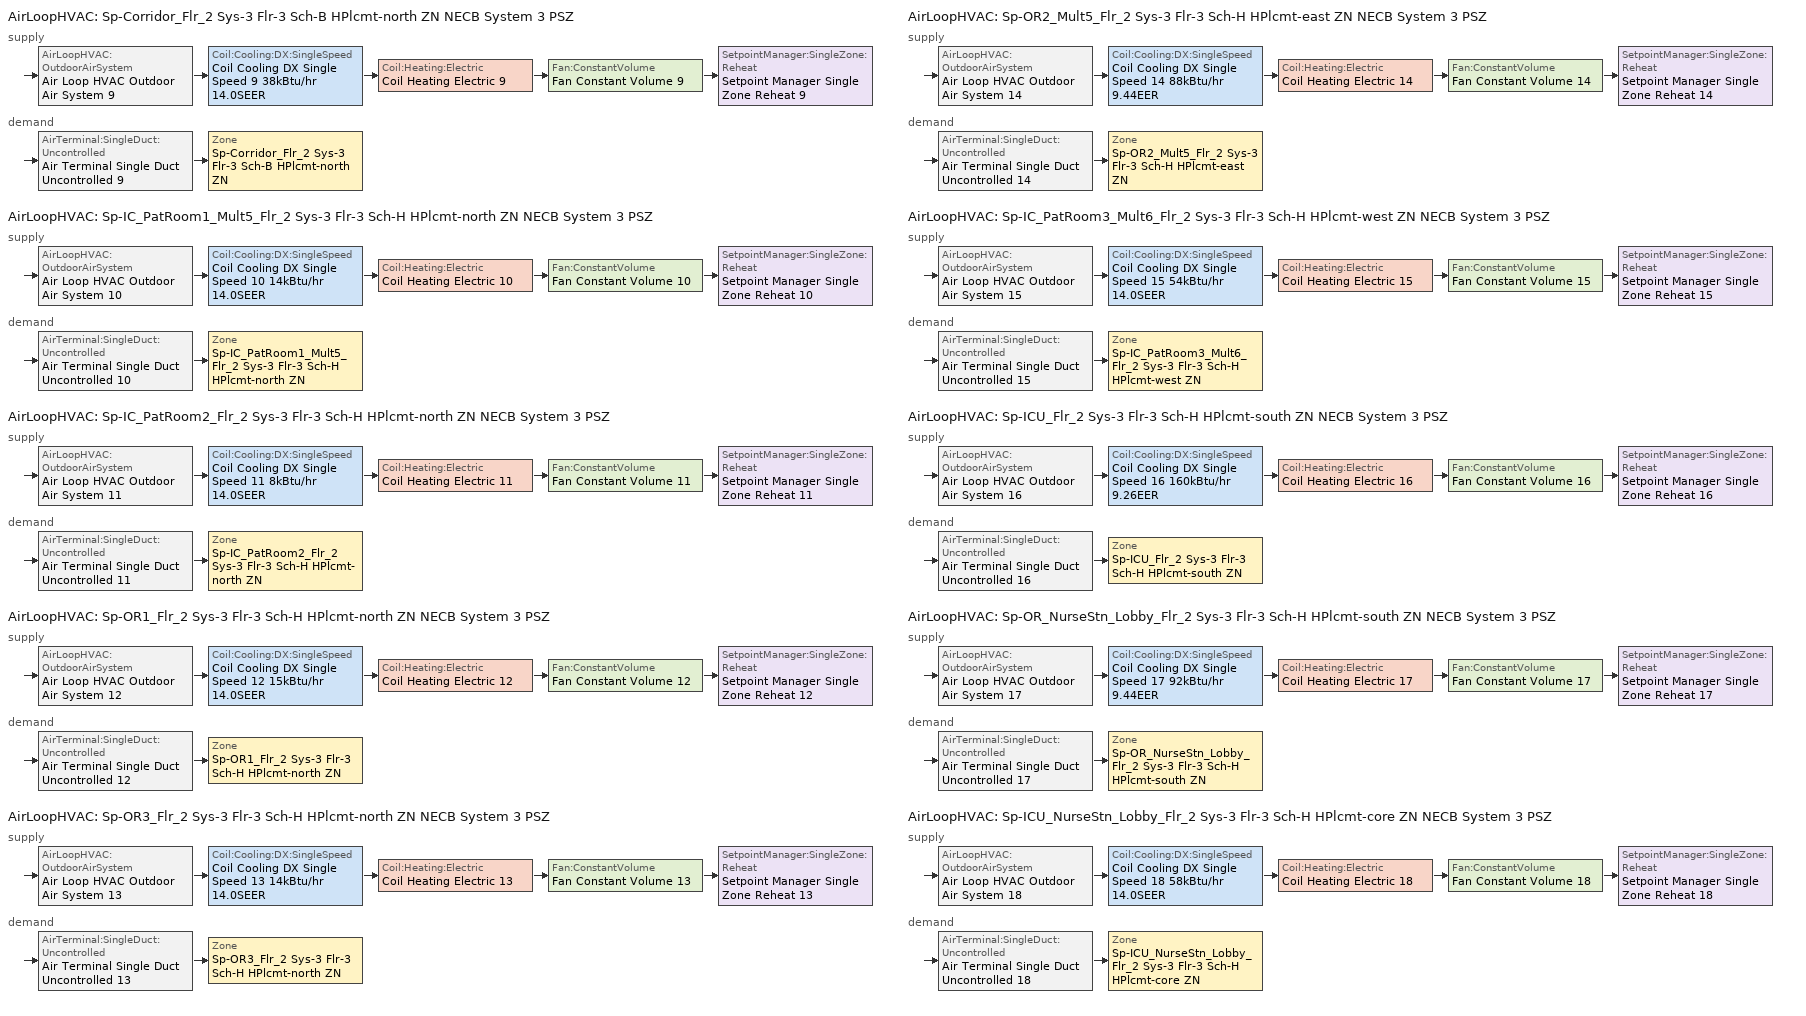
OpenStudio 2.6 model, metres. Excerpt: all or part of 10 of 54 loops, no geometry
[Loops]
AirLoopHVAC 'Sp-Corridor_Flr_2 Sys-3 Flr-3 Sch-B HPlcmt-north ZN NECB System 3 PSZ'
 supply: AirLoopHVAC:OutdoorAirSystem 'Air Loop HVAC Outdoor Air System 9' > Coil:Cooling:DX:SingleSpeed 'Coil Cooling DX Single Speed 9 38kBtu/hr 14.0SEER' > Coil:Heating:Electric 'Coil Heating Electric 9' > Fan:ConstantVolume 'Fan Constant Volume 9' > SetpointManager:SingleZone:Reheat 'Setpoint Manager Single Zone Reheat 9'
 demand: AirTerminal:SingleDuct:Uncontrolled 'Air Terminal Single Duct Uncontrolled 9' > Zone 'Sp-Corridor_Flr_2 Sys-3 Flr-3 Sch-B HPlcmt-north ZN'
AirLoopHVAC 'Sp-IC_PatRoom1_Mult5_Flr_2 Sys-3 Flr-3 Sch-H HPlcmt-north ZN NECB System 3 PSZ'
 supply: AirLoopHVAC:OutdoorAirSystem 'Air Loop HVAC Outdoor Air System 10' > Coil:Cooling:DX:SingleSpeed 'Coil Cooling DX Single Speed 10 14kBtu/hr 14.0SEER' > Coil:Heating:Electric 'Coil Heating Electric 10' > Fan:ConstantVolume 'Fan Constant Volume 10' > SetpointManager:SingleZone:Reheat 'Setpoint Manager Single Zone Reheat 10'
 demand: AirTerminal:SingleDuct:Uncontrolled 'Air Terminal Single Duct Uncontrolled 10' > Zone 'Sp-IC_PatRoom1_Mult5_Flr_2 Sys-3 Flr-3 Sch-H HPlcmt-north ZN'
AirLoopHVAC 'Sp-IC_PatRoom2_Flr_2 Sys-3 Flr-3 Sch-H HPlcmt-north ZN NECB System 3 PSZ'
 supply: AirLoopHVAC:OutdoorAirSystem 'Air Loop HVAC Outdoor Air System 11' > Coil:Cooling:DX:SingleSpeed 'Coil Cooling DX Single Speed 11 8kBtu/hr 14.0SEER' > Coil:Heating:Electric 'Coil Heating Electric 11' > Fan:ConstantVolume 'Fan Constant Volume 11' > SetpointManager:SingleZone:Reheat 'Setpoint Manager Single Zone Reheat 11'
 demand: AirTerminal:SingleDuct:Uncontrolled 'Air Terminal Single Duct Uncontrolled 11' > Zone 'Sp-IC_PatRoom2_Flr_2 Sys-3 Flr-3 Sch-H HPlcmt-north ZN'
AirLoopHVAC 'Sp-OR1_Flr_2 Sys-3 Flr-3 Sch-H HPlcmt-north ZN NECB System 3 PSZ'
 supply: AirLoopHVAC:OutdoorAirSystem 'Air Loop HVAC Outdoor Air System 12' > Coil:Cooling:DX:SingleSpeed 'Coil Cooling DX Single Speed 12 15kBtu/hr 14.0SEER' > Coil:Heating:Electric 'Coil Heating Electric 12' > Fan:ConstantVolume 'Fan Constant Volume 12' > SetpointManager:SingleZone:Reheat 'Setpoint Manager Single Zone Reheat 12'
 demand: AirTerminal:SingleDuct:Uncontrolled 'Air Terminal Single Duct Uncontrolled 12' > Zone 'Sp-OR1_Flr_2 Sys-3 Flr-3 Sch-H HPlcmt-north ZN'
AirLoopHVAC 'Sp-OR3_Flr_2 Sys-3 Flr-3 Sch-H HPlcmt-north ZN NECB System 3 PSZ'
 supply: AirLoopHVAC:OutdoorAirSystem 'Air Loop HVAC Outdoor Air System 13' > Coil:Cooling:DX:SingleSpeed 'Coil Cooling DX Single Speed 13 14kBtu/hr 14.0SEER' > Coil:Heating:Electric 'Coil Heating Electric 13' > Fan:ConstantVolume 'Fan Constant Volume 13' > SetpointManager:SingleZone:Reheat 'Setpoint Manager Single Zone Reheat 13'
 demand: AirTerminal:SingleDuct:Uncontrolled 'Air Terminal Single Duct Uncontrolled 13' > Zone 'Sp-OR3_Flr_2 Sys-3 Flr-3 Sch-H HPlcmt-north ZN'
AirLoopHVAC 'Sp-OR2_Mult5_Flr_2 Sys-3 Flr-3 Sch-H HPlcmt-east ZN NECB System 3 PSZ'
 supply: AirLoopHVAC:OutdoorAirSystem 'Air Loop HVAC Outdoor Air System 14' > Coil:Cooling:DX:SingleSpeed 'Coil Cooling DX Single Speed 14 88kBtu/hr 9.44EER' > Coil:Heating:Electric 'Coil Heating Electric 14' > Fan:ConstantVolume 'Fan Constant Volume 14' > SetpointManager:SingleZone:Reheat 'Setpoint Manager Single Zone Reheat 14'
 demand: AirTerminal:SingleDuct:Uncontrolled 'Air Terminal Single Duct Uncontrolled 14' > Zone 'Sp-OR2_Mult5_Flr_2 Sys-3 Flr-3 Sch-H HPlcmt-east ZN'
AirLoopHVAC 'Sp-IC_PatRoom3_Mult6_Flr_2 Sys-3 Flr-3 Sch-H HPlcmt-west ZN NECB System 3 PSZ'
 supply: AirLoopHVAC:OutdoorAirSystem 'Air Loop HVAC Outdoor Air System 15' > Coil:Cooling:DX:SingleSpeed 'Coil Cooling DX Single Speed 15 54kBtu/hr 14.0SEER' > Coil:Heating:Electric 'Coil Heating Electric 15' > Fan:ConstantVolume 'Fan Constant Volume 15' > SetpointManager:SingleZone:Reheat 'Setpoint Manager Single Zone Reheat 15'
 demand: AirTerminal:SingleDuct:Uncontrolled 'Air Terminal Single Duct Uncontrolled 15' > Zone 'Sp-IC_PatRoom3_Mult6_Flr_2 Sys-3 Flr-3 Sch-H HPlcmt-west ZN'
AirLoopHVAC 'Sp-ICU_Flr_2 Sys-3 Flr-3 Sch-H HPlcmt-south ZN NECB System 3 PSZ'
 supply: AirLoopHVAC:OutdoorAirSystem 'Air Loop HVAC Outdoor Air System 16' > Coil:Cooling:DX:SingleSpeed 'Coil Cooling DX Single Speed 16 160kBtu/hr 9.26EER' > Coil:Heating:Electric 'Coil Heating Electric 16' > Fan:ConstantVolume 'Fan Constant Volume 16' > SetpointManager:SingleZone:Reheat 'Setpoint Manager Single Zone Reheat 16'
 demand: AirTerminal:SingleDuct:Uncontrolled 'Air Terminal Single Duct Uncontrolled 16' > Zone 'Sp-ICU_Flr_2 Sys-3 Flr-3 Sch-H HPlcmt-south ZN'
AirLoopHVAC 'Sp-OR_NurseStn_Lobby_Flr_2 Sys-3 Flr-3 Sch-H HPlcmt-south ZN NECB System 3 PSZ'
 supply: AirLoopHVAC:OutdoorAirSystem 'Air Loop HVAC Outdoor Air System 17' > Coil:Cooling:DX:SingleSpeed 'Coil Cooling DX Single Speed 17 92kBtu/hr 9.44EER' > Coil:Heating:Electric 'Coil Heating Electric 17' > Fan:ConstantVolume 'Fan Constant Volume 17' > SetpointManager:SingleZone:Reheat 'Setpoint Manager Single Zone Reheat 17'
 demand: AirTerminal:SingleDuct:Uncontrolled 'Air Terminal Single Duct Uncontrolled 17' > Zone 'Sp-OR_NurseStn_Lobby_Flr_2 Sys-3 Flr-3 Sch-H HPlcmt-south ZN'
AirLoopHVAC 'Sp-ICU_NurseStn_Lobby_Flr_2 Sys-3 Flr-3 Sch-H HPlcmt-core ZN NECB System 3 PSZ'
 supply: AirLoopHVAC:OutdoorAirSystem 'Air Loop HVAC Outdoor Air System 18' > Coil:Cooling:DX:SingleSpeed 'Coil Cooling DX Single Speed 18 58kBtu/hr 14.0SEER' > Coil:Heating:Electric 'Coil Heating Electric 18' > Fan:ConstantVolume 'Fan Constant Volume 18' > SetpointManager:SingleZone:Reheat 'Setpoint Manager Single Zone Reheat 18'
 demand: AirTerminal:SingleDuct:Uncontrolled 'Air Terminal Single Duct Uncontrolled 18' > Zone 'Sp-ICU_NurseStn_Lobby_Flr_2 Sys-3 Flr-3 Sch-H HPlcmt-core ZN'
[Sizing:Zone] Zone Cooling Design Supply Air Temperature Input Method=SupplyAirTemperature; Zone Cooling Design Supply Air Temperature {C}=13; Zone Cooling Design Supply Air Temperature Difference {deltaC}=11.11; Zone Heating Design Supply Air Temperature Input Method=SupplyAirTemperature; Zone Heating Design Supply Air Temperature {C}=43; Zone Heating Design Supply Air Temperature Difference {deltaC}=11.11; Zone Cooling Design Supply Air Humidity Ratio {kg-H2O/kg-air}=0.0085; Zone Heating Design Supply Air Humidity Ratio {kg-H2O/kg-air}=0.008; Zone Heating Sizing Factor=1.3; Zone Cooling Sizing Factor=1.1; Cooling Design Air Flow Method=DesignDay; Heating Design Air Flow Method=DesignDay; Account for Dedicated Outdoor Air System=No; Dedicated Outdoor Air System Control Strategy=NeutralSupplyAir; Dedicated Outdoor Air Low Setpoint Temperature for Design {C}=autosize; Dedicated Outdoor Air High Setpoint Temperature for Design {C}=autosize
Sp-Corridor_Flr_2 Sys-3 Flr-3 Sch-B HPlcmt-north ZN; Sp-IC_PatRoom1_Mult5_Flr_2 Sys-3 Flr-3 Sch-H HPlcmt-north ZN; Sp-IC_PatRoom2_Flr_2 Sys-3 Flr-3 Sch-H HPlcmt-north ZN; Sp-OR1_Flr_2 Sys-3 Flr-3 Sch-H HPlcmt-north ZN; Sp-OR3_Flr_2 Sys-3 Flr-3 Sch-H HPlcmt-north ZN; Sp-OR2_Mult5_Flr_2 Sys-3 Flr-3 Sch-H HPlcmt-east ZN; Sp-IC_PatRoom3_Mult6_Flr_2 Sys-3 Flr-3 Sch-H HPlcmt-west ZN; Sp-ICU_Flr_2 Sys-3 Flr-3 Sch-H HPlcmt-south ZN; Sp-OR_NurseStn_Lobby_Flr_2 Sys-3 Flr-3 Sch-H HPlcmt-south ZN; Sp-ICU_NurseStn_Lobby_Flr_2 Sys-3 Flr-3 Sch-H HPlcmt-core ZN
[Zone equipment]
Sp-Corridor_Flr_2 Sys-3 Flr-3 Sch-B HPlcmt-north ZN: Air Terminal Single Duct Uncontrolled 9, Zone HVAC Baseboard Convective Electric 9
Sp-IC_PatRoom1_Mult5_Flr_2 Sys-3 Flr-3 Sch-H HPlcmt-north ZN: Air Terminal Single Duct Uncontrolled 10, Zone HVAC Baseboard Convective Electric 10
Sp-IC_PatRoom2_Flr_2 Sys-3 Flr-3 Sch-H HPlcmt-north ZN: Air Terminal Single Duct Uncontrolled 11, Zone HVAC Baseboard Convective Electric 11
Sp-OR1_Flr_2 Sys-3 Flr-3 Sch-H HPlcmt-north ZN: Air Terminal Single Duct Uncontrolled 12, Zone HVAC Baseboard Convective Electric 12
Sp-OR3_Flr_2 Sys-3 Flr-3 Sch-H HPlcmt-north ZN: Air Terminal Single Duct Uncontrolled 13, Zone HVAC Baseboard Convective Electric 13
Sp-OR2_Mult5_Flr_2 Sys-3 Flr-3 Sch-H HPlcmt-east ZN: Air Terminal Single Duct Uncontrolled 14, Zone HVAC Baseboard Convective Electric 14
Sp-IC_PatRoom3_Mult6_Flr_2 Sys-3 Flr-3 Sch-H HPlcmt-west ZN: Air Terminal Single Duct Uncontrolled 15, Zone HVAC Baseboard Convective Electric 15
Sp-ICU_Flr_2 Sys-3 Flr-3 Sch-H HPlcmt-south ZN: Air Terminal Single Duct Uncontrolled 16, Zone HVAC Baseboard Convective Electric 16
Sp-OR_NurseStn_Lobby_Flr_2 Sys-3 Flr-3 Sch-H HPlcmt-south ZN: Air Terminal Single Duct Uncontrolled 17, Zone HVAC Baseboard Convective Electric 17
Sp-ICU_NurseStn_Lobby_Flr_2 Sys-3 Flr-3 Sch-H HPlcmt-core ZN: Air Terminal Single Duct Uncontrolled 18, Zone HVAC Baseboard Convective Electric 18
[AirLoopHVAC] Design Supply Air Flow Rate {m3/s}=AutoSize
Name | Availability Schedule
Sp-Corridor_Flr_2 Sys-3 Flr-3 Sch-B HPlcmt-north ZN NECB System 3 PSZ | Sp-Corridor_Flr_2 Sys-3 Flr-3 Sch-B HPlcmt-north ZN NECB System 3 PSZ Occ Sch
Sp-IC_PatRoom1_Mult5_Flr_2 Sys-3 Flr-3 Sch-H HPlcmt-north ZN NECB System 3 PSZ; Sp-IC_PatRoom2_Flr_2 Sys-3 Flr-3 Sch-H HPlcmt-north ZN NECB System 3 PSZ; Sp-OR1_Flr_2 Sys-3 Flr-3 Sch-H HPlcmt-north ZN NECB System 3 PSZ; Sp-OR3_Flr_2 Sys-3 Flr-3 Sch-H HPlcmt-north ZN NECB System 3 PSZ | Always On Discrete
Sp-OR2_Mult5_Flr_2 Sys-3 Flr-3 Sch-H HPlcmt-east ZN NECB System 3 PSZ | Sp-OR2_Mult5_Flr_2 Sys-3 Flr-3 Sch-H HPlcmt-east ZN NECB System 3 PSZ Occ Sch
Sp-IC_PatRoom3_Mult6_Flr_2 Sys-3 Flr-3 Sch-H HPlcmt-west ZN NECB System 3 PSZ | Sp-IC_PatRoom3_Mult6_Flr_2 Sys-3 Flr-3 Sch-H HPlcmt-west ZN NECB System 3 PSZ Occ Sch
Sp-ICU_Flr_2 Sys-3 Flr-3 Sch-H HPlcmt-south ZN NECB System 3 PSZ | Sp-ICU_Flr_2 Sys-3 Flr-3 Sch-H HPlcmt-south ZN NECB System 3 PSZ Occ Sch
Sp-OR_NurseStn_Lobby_Flr_2 Sys-3 Flr-3 Sch-H HPlcmt-south ZN NECB System 3 PSZ | Sp-OR_NurseStn_Lobby_Flr_2 Sys-3 Flr-3 Sch-H HPlcmt-south ZN NECB System 3 PSZ Occ Sch
Sp-ICU_NurseStn_Lobby_Flr_2 Sys-3 Flr-3 Sch-H HPlcmt-core ZN NECB System 3 PSZ | Sp-ICU_NurseStn_Lobby_Flr_2 Sys-3 Flr-3 Sch-H HPlcmt-core ZN NECB System 3 PSZ Occ Sch
[Sizing:System] Type of Load to Size On=Sensible; Design Outdoor Air Flow Rate {m3/s}=Autosize; Minimum System Air Flow Ratio=1; Preheat Design Temperature {C}=7; Preheat Design Humidity Ratio {kg-H2O/kg-Air}=0.008; Precool Design Temperature {C}=13; Precool Design Humidity Ratio {kg-H2O/kg-Air}=0.008; Central Cooling Design Supply Air Temperature {C}=13; Central Heating Design Supply Air Temperature {C}=43; Sizing Option=NonCoincident; 100% Outdoor Air in Cooling=No; 100% Outdoor Air in Heating=No; Central Cooling Design Supply Air Humidity Ratio {kg-H2O/kg-Air}=0.0085; Central Heating Design Supply Air Humidity Ratio {kg-H2O/kg-Air}=0.008; Cooling Design Air Flow Method=DesignDay; Cooling Design Air Flow Rate {m3/s}=0; Heating Design Air Flow Method=DesignDay; Heating Design Air Flow Rate {m3/s}=0; System Outdoor Air Method=ZoneSum; Zone Maximum Outdoor Air Fraction=1; Cooling Supply Air Flow Rate Per Floor Area {m3/s-m2}=0.00996765; Cooling Fraction of Autosized Cooling Supply Air Flow Rate=1; Cooling Supply Air Flow Rate Per Unit Cooling Capacity {m3/s-W}=3.94755e-05; Heating Supply Air Flow Rate Per Floor Area {m3/s-m2}=0.00996765; Heating Fraction of Autosized Heating Supply Air Flow Rate=1; Heating Fraction of Autosized Cooling Supply Air Flow Rate=1; Heating Supply Air Flow Rate Per Unit Heating Capacity {m3/s-W}=3.15882e-05; Cooling Design Capacity Method=CoolingDesignCapacity; Cooling Design Capacity {W}=autosize; Cooling Design Capacity Per Floor Area {W/m2}=234.7; Fraction of Autosized Cooling Design Capacity=1; Heating Design Capacity Method=HeatingDesignCapacity; Heating Design Capacity {W}=autosize; Heating Design Capacity Per Floor Area {W/m2}=157; Fraction of Autosized Heating Design Capacity=1; Central Cooling Capacity Control Method=OnOff
Sp-Corridor_Flr_2 Sys-3 Flr-3 Sch-B HPlcmt-north ZN NECB System 3 PSZ; Sp-IC_PatRoom1_Mult5_Flr_2 Sys-3 Flr-3 Sch-H HPlcmt-north ZN NECB System 3 PSZ; Sp-IC_PatRoom2_Flr_2 Sys-3 Flr-3 Sch-H HPlcmt-north ZN NECB System 3 PSZ; Sp-OR1_Flr_2 Sys-3 Flr-3 Sch-H HPlcmt-north ZN NECB System 3 PSZ; Sp-OR3_Flr_2 Sys-3 Flr-3 Sch-H HPlcmt-north ZN NECB System 3 PSZ; Sp-OR2_Mult5_Flr_2 Sys-3 Flr-3 Sch-H HPlcmt-east ZN NECB System 3 PSZ; Sp-IC_PatRoom3_Mult6_Flr_2 Sys-3 Flr-3 Sch-H HPlcmt-west ZN NECB System 3 PSZ; Sp-ICU_Flr_2 Sys-3 Flr-3 Sch-H HPlcmt-south ZN NECB System 3 PSZ; Sp-OR_NurseStn_Lobby_Flr_2 Sys-3 Flr-3 Sch-H HPlcmt-south ZN NECB System 3 PSZ; Sp-ICU_NurseStn_Lobby_Flr_2 Sys-3 Flr-3 Sch-H HPlcmt-core ZN NECB System 3 PSZ
[Fan:ConstantVolume] Availability Schedule=Always On Discrete; Fan Efficiency=0.39975; Pressure Rise {Pa}=640; Maximum Flow Rate {m3/s}=AutoSize; Motor Efficiency=0.615
Fan Constant Volume 9; Fan Constant Volume 10; Fan Constant Volume 11; Fan Constant Volume 12; Fan Constant Volume 13; Fan Constant Volume 14; Fan Constant Volume 15; Fan Constant Volume 16; Fan Constant Volume 17; Fan Constant Volume 18
[Coil:Heating:Electric] Availability Schedule=Always On Discrete
Coil Heating Electric 9; Coil Heating Electric 10; Coil Heating Electric 11; Coil Heating Electric 12; Coil Heating Electric 13; Coil Heating Electric 14; Coil Heating Electric 15; Coil Heating Electric 16; Coil Heating Electric 17; Coil Heating Electric 18
[Coil:Cooling:DX:SingleSpeed] Availability Schedule=Always On Discrete; Rated Total Cooling Capacity {W}=autosize; Rated Sensible Heat Ratio=autosize; Rated Air Flow Rate {m3/s}=autosize; Rated Evaporator Fan Power Per Volume Flow Rate {W/(m3/s)}=773.3; Total Cooling Capacity Function of Temperature Curve=DXCOOL-NECB2011-REF-CAPFT; Total Cooling Capacity Function of Flow Fraction Curve=DXCOOL-NECB2011-REF-CAPFFLOW; Energy Input Ratio Function of Temperature Curve=DXCOOL-NECB2011-REF-COOLEIRFT; Energy Input Ratio Function of Flow Fraction Curve=DXCOOL-NECB2011-REF-COOLEIRFFLOW; Part Load Fraction Correlation Curve=DXCOOL-NECB2011-REF-COOLPLFFPLR; Condenser Type=AirCooled; Evaporative Condenser Effectiveness=0; Evaporative Condenser Air Flow Rate {m3/s}=Autosize; Evaporative Condenser Pump Rated Power Consumption {W}=Autosize; Crankcase Heater Capacity {W}=0; Maximum Outdoor Dry-Bulb Temperature for Crankcase Heater Operation {C}=0; Basin Heater Capacity {W/K}=0; Basin Heater Setpoint Temperature {C}=10
Name | Rated COP {W/W}
Coil Cooling DX Single Speed 9 38kBtu/hr 14.0SEER; Coil Cooling DX Single Speed 10 14kBtu/hr 14.0SEER; Coil Cooling DX Single Speed 11 8kBtu/hr 14.0SEER; Coil Cooling DX Single Speed 12 15kBtu/hr 14.0SEER; Coil Cooling DX Single Speed 13 14kBtu/hr 14.0SEER; Coil Cooling DX Single Speed 15 54kBtu/hr 14.0SEER; Coil Cooling DX Single Speed 18 58kBtu/hr 14.0SEER | 3.8248
Coil Cooling DX Single Speed 14 88kBtu/hr 9.44EER | 3.25599
Coil Cooling DX Single Speed 16 160kBtu/hr 9.26EER | 3.24574
Coil Cooling DX Single Speed 17 92kBtu/hr 9.44EER | 3.25875
[Controller:OutdoorAir] Minimum Outdoor Air Flow Rate {m3/s}=autosize; Maximum Outdoor Air Flow Rate {m3/s}=Autosize; Economizer Control Action Type=ModulateFlow; Lockout Type=NoLockout; Minimum Limit Type=FixedMinimum; High Humidity Control=No; Heat Recovery Bypass Control Type=BypassWhenOAFlowGreaterThanMinimum
Name | Economizer Control Type | Economizer Maximum Limit Dry-Bulb Temperature {C} | Economizer Maximum Limit Enthalpy {J/kg} | Economizer Minimum Limit Dry-Bulb Temperature {C} | Minimum Outdoor Air Schedule | Controller Mechanical Ventilation
Controller Outdoor Air 9 | NoEconomizer | 28 | 64000 | -100 | Sp-Corridor_Flr_2 Sys-3 Flr-3 Sch-B HPlcmt-north ZN NECB System 3 PSZ Occ Sch | Controller Mechanical Ventilation 9
Controller Outdoor Air 10 | NoEconomizer | 28 | 64000 | -100 | Always On Discrete | Controller Mechanical Ventilation 10
Controller Outdoor Air 11 | NoEconomizer | 28 | 64000 | -100 | Always On Discrete | Controller Mechanical Ventilation 11
Controller Outdoor Air 12 | NoEconomizer | 28 | 64000 | -100 | Always On Discrete | Controller Mechanical Ventilation 12
Controller Outdoor Air 13 | NoEconomizer | 28 | 64000 | -100 | Always On Discrete | Controller Mechanical Ventilation 13
Controller Outdoor Air 14 | DifferentialEnthalpy |  |  |  | Sp-OR2_Mult5_Flr_2 Sys-3 Flr-3 Sch-H HPlcmt-east ZN NECB System 3 PSZ Occ Sch | Controller Mechanical Ventilation 14
Controller Outdoor Air 15 | NoEconomizer | 28 | 64000 | -100 | Sp-IC_PatRoom3_Mult6_Flr_2 Sys-3 Flr-3 Sch-H HPlcmt-west ZN NECB System 3 PSZ Occ Sch | Controller Mechanical Ventilation 15
Controller Outdoor Air 16 | DifferentialEnthalpy |  |  |  | Sp-ICU_Flr_2 Sys-3 Flr-3 Sch-H HPlcmt-south ZN NECB System 3 PSZ Occ Sch | Controller Mechanical Ventilation 16
Controller Outdoor Air 17 | DifferentialEnthalpy |  |  |  | Sp-OR_NurseStn_Lobby_Flr_2 Sys-3 Flr-3 Sch-H HPlcmt-south ZN NECB System 3 PSZ Occ Sch | Controller Mechanical Ventilation 17
Controller Outdoor Air 18 | NoEconomizer | 28 | 64000 | -100 | Sp-ICU_NurseStn_Lobby_Flr_2 Sys-3 Flr-3 Sch-H HPlcmt-core ZN NECB System 3 PSZ Occ Sch | Controller Mechanical Ventilation 18
[Controller:MechanicalVentilation] Availability Schedule=Always On Discrete; System Outdoor Air Method=ZoneSum
Controller Mechanical Ventilation 9; Controller Mechanical Ventilation 10; Controller Mechanical Ventilation 11; Controller Mechanical Ventilation 12; Controller Mechanical Ventilation 13; Controller Mechanical Ventilation 14; Controller Mechanical Ventilation 15; Controller Mechanical Ventilation 16; Controller Mechanical Ventilation 17; Controller Mechanical Ventilation 18
[AirLoopHVAC:OutdoorAirSystem]
Name | Controller
Air Loop HVAC Outdoor Air System 9 | Controller Outdoor Air 9
Air Loop HVAC Outdoor Air System 10 | Controller Outdoor Air 10
Air Loop HVAC Outdoor Air System 11 | Controller Outdoor Air 11
Air Loop HVAC Outdoor Air System 12 | Controller Outdoor Air 12
Air Loop HVAC Outdoor Air System 13 | Controller Outdoor Air 13
Air Loop HVAC Outdoor Air System 14 | Controller Outdoor Air 14
Air Loop HVAC Outdoor Air System 15 | Controller Outdoor Air 15
Air Loop HVAC Outdoor Air System 16 | Controller Outdoor Air 16
Air Loop HVAC Outdoor Air System 17 | Controller Outdoor Air 17
Air Loop HVAC Outdoor Air System 18 | Controller Outdoor Air 18
[SetpointManager:SingleZone:Reheat] Minimum Supply Air Temperature {C}=13; Maximum Supply Air Temperature {C}=43
Name | Control Zone
Setpoint Manager Single Zone Reheat 9 | Sp-Corridor_Flr_2 Sys-3 Flr-3 Sch-B HPlcmt-north ZN
Setpoint Manager Single Zone Reheat 10 | Sp-IC_PatRoom1_Mult5_Flr_2 Sys-3 Flr-3 Sch-H HPlcmt-north ZN
Setpoint Manager Single Zone Reheat 11 | Sp-IC_PatRoom2_Flr_2 Sys-3 Flr-3 Sch-H HPlcmt-north ZN
Setpoint Manager Single Zone Reheat 12 | Sp-OR1_Flr_2 Sys-3 Flr-3 Sch-H HPlcmt-north ZN
Setpoint Manager Single Zone Reheat 13 | Sp-OR3_Flr_2 Sys-3 Flr-3 Sch-H HPlcmt-north ZN
Setpoint Manager Single Zone Reheat 14 | Sp-OR2_Mult5_Flr_2 Sys-3 Flr-3 Sch-H HPlcmt-east ZN
Setpoint Manager Single Zone Reheat 15 | Sp-IC_PatRoom3_Mult6_Flr_2 Sys-3 Flr-3 Sch-H HPlcmt-west ZN
Setpoint Manager Single Zone Reheat 16 | Sp-ICU_Flr_2 Sys-3 Flr-3 Sch-H HPlcmt-south ZN
Setpoint Manager Single Zone Reheat 17 | Sp-OR_NurseStn_Lobby_Flr_2 Sys-3 Flr-3 Sch-H HPlcmt-south ZN
Setpoint Manager Single Zone Reheat 18 | Sp-ICU_NurseStn_Lobby_Flr_2 Sys-3 Flr-3 Sch-H HPlcmt-core ZN
[AirTerminal:SingleDuct:Uncontrolled] Availability Schedule=Always On Discrete; Maximum Air Flow Rate {m3/s}=AutoSize
Air Terminal Single Duct Uncontrolled 9; Air Terminal Single Duct Uncontrolled 10; Air Terminal Single Duct Uncontrolled 11; Air Terminal Single Duct Uncontrolled 12; Air Terminal Single Duct Uncontrolled 13; Air Terminal Single Duct Uncontrolled 14; Air Terminal Single Duct Uncontrolled 15; Air Terminal Single Duct Uncontrolled 16; Air Terminal Single Duct Uncontrolled 17; Air Terminal Single Duct Uncontrolled 18
[ZoneHVAC:Baseboard:Convective:Electric] Availability Schedule=Always On Discrete; Nominal Capacity {W}=autosize; Efficiency=1
Zone HVAC Baseboard Convective Electric 9; Zone HVAC Baseboard Convective Electric 10; Zone HVAC Baseboard Convective Electric 11; Zone HVAC Baseboard Convective Electric 12; Zone HVAC Baseboard Convective Electric 13; Zone HVAC Baseboard Convective Electric 14; Zone HVAC Baseboard Convective Electric 15; Zone HVAC Baseboard Convective Electric 16; Zone HVAC Baseboard Convective Electric 17; Zone HVAC Baseboard Convective Electric 18
[Schedule:Ruleset]
Name | Default Day Schedule | Summer Design Day Schedule | Winter Design Day Schedule
Sp-Corridor_Flr_2 Sys-3 Flr-3 Sch-B HPlcmt-north ZN NECB System 3 PSZ Occ Sch | Sp-Corridor_Flr_2 Sys-3 Flr-3 Sch-B HPlcmt-north ZN NECB System 3 PSZ Occ Sch Default | Sp-Corridor_Flr_2 Sys-3 Flr-3 Sch-B HPlcmt-north ZN NECB System 3 PSZ Occ Sch Summer Design Day | Sp-Corridor_Flr_2 Sys-3 Flr-3 Sch-B HPlcmt-north ZN NECB System 3 PSZ Occ Sch Winter Design Day
Sp-ICU_Flr_2 Sys-3 Flr-3 Sch-H HPlcmt-south ZN NECB System 3 PSZ Occ Sch | Sp-ICU_Flr_2 Sys-3 Flr-3 Sch-H HPlcmt-south ZN NECB System 3 PSZ Occ Sch Default | Sp-ICU_Flr_2 Sys-3 Flr-3 Sch-H HPlcmt-south ZN NECB System 3 PSZ Occ Sch Summer Design Day | Sp-ICU_Flr_2 Sys-3 Flr-3 Sch-H HPlcmt-south ZN NECB System 3 PSZ Occ Sch Winter Design Day
Sp-ICU_NurseStn_Lobby_Flr_2 Sys-3 Flr-3 Sch-H HPlcmt-core ZN NECB System 3 PSZ Occ Sch | Sp-ICU_NurseStn_Lobby_Flr_2 Sys-3 Flr-3 Sch-H HPlcmt-core ZN NECB System 3 PSZ Occ Sch Default | Sp-ICU_NurseStn_Lobby_Flr_2 Sys-3 Flr-3 Sch-H HPlcmt-core ZN NECB System 3 PSZ Occ Sch Summer Design Day | Sp-ICU_NurseStn_Lobby_Flr_2 Sys-3 Flr-3 Sch-H HPlcmt-core ZN NECB System 3 PSZ Occ Sch Winter Design Day
Sp-IC_PatRoom3_Mult6_Flr_2 Sys-3 Flr-3 Sch-H HPlcmt-west ZN NECB System 3 PSZ Occ Sch | Sp-IC_PatRoom3_Mult6_Flr_2 Sys-3 Flr-3 Sch-H HPlcmt-west ZN NECB System 3 PSZ Occ Sch Default | Sp-IC_PatRoom3_Mult6_Flr_2 Sys-3 Flr-3 Sch-H HPlcmt-west ZN NECB System 3 PSZ Occ Sch Summer Design Day | Sp-IC_PatRoom3_Mult6_Flr_2 Sys-3 Flr-3 Sch-H HPlcmt-west ZN NECB System 3 PSZ Occ Sch Winter Design Day
Sp-OR2_Mult5_Flr_2 Sys-3 Flr-3 Sch-H HPlcmt-east ZN NECB System 3 PSZ Occ Sch | Sp-OR2_Mult5_Flr_2 Sys-3 Flr-3 Sch-H HPlcmt-east ZN NECB System 3 PSZ Occ Sch Default | Sp-OR2_Mult5_Flr_2 Sys-3 Flr-3 Sch-H HPlcmt-east ZN NECB System 3 PSZ Occ Sch Summer Design Day | Sp-OR2_Mult5_Flr_2 Sys-3 Flr-3 Sch-H HPlcmt-east ZN NECB System 3 PSZ Occ Sch Winter Design Day
Sp-OR_NurseStn_Lobby_Flr_2 Sys-3 Flr-3 Sch-H HPlcmt-south ZN NECB System 3 PSZ Occ Sch | Sp-OR_NurseStn_Lobby_Flr_2 Sys-3 Flr-3 Sch-H HPlcmt-south ZN NECB System 3 PSZ Occ Sch Default | Sp-OR_NurseStn_Lobby_Flr_2 Sys-3 Flr-3 Sch-H HPlcmt-south ZN NECB System 3 PSZ Occ Sch Summer Design Day | Sp-OR_NurseStn_Lobby_Flr_2 Sys-3 Flr-3 Sch-H HPlcmt-south ZN NECB System 3 PSZ Occ Sch Winter Design Day
[Schedule:Day]
Sp-Corridor_Flr_2 Sys-3 Flr-3 Sch-B HPlcmt-north ZN NECB System 3 PSZ Occ Sch Default; Sp-Corridor_Flr_2 Sys-3 Flr-3 Sch-B HPlcmt-north ZN NECB System 3 PSZ Occ Sch Winter Design Day; Sp-Corridor_Flr_2 Sys-3 Flr-3 Sch-B HPlcmt-north ZN NECB System 3 PSZ Occ Sch Summer Design Day; Sp-ICU_Flr_2 Sys-3 Flr-3 Sch-H HPlcmt-south ZN NECB System 3 PSZ Occ Sch Default; Sp-ICU_Flr_2 Sys-3 Flr-3 Sch-H HPlcmt-south ZN NECB System 3 PSZ Occ Sch Winter Design Day; Sp-ICU_Flr_2 Sys-3 Flr-3 Sch-H HPlcmt-south ZN NECB System 3 PSZ Occ Sch Summer Design Day; Sp-ICU_Flr_2 Sys-3 Flr-3 Sch-H HPlcmt-south ZN NECB System 3 PSZ Occ Sch Monday; Sp-ICU_Flr_2 Sys-3 Flr-3 Sch-H HPlcmt-south ZN NECB System 3 PSZ Occ Sch Tuesday; Sp-ICU_Flr_2 Sys-3 Flr-3 Sch-H HPlcmt-south ZN NECB System 3 PSZ Occ Sch Wednesday; Sp-ICU_Flr_2 Sys-3 Flr-3 Sch-H HPlcmt-south ZN NECB System 3 PSZ Occ Sch Thursday; Sp-ICU_Flr_2 Sys-3 Flr-3 Sch-H HPlcmt-south ZN NECB System 3 PSZ Occ Sch Friday; Sp-ICU_Flr_2 Sys-3 Flr-3 Sch-H HPlcmt-south ZN NECB System 3 PSZ Occ Sch Saturday; Sp-ICU_Flr_2 Sys-3 Flr-3 Sch-H HPlcmt-south ZN NECB System 3 PSZ Occ Sch Sunday; Sp-ICU_NurseStn_Lobby_Flr_2 Sys-3 Flr-3 Sch-H HPlcmt-core ZN NECB System 3 PSZ Occ Sch Default; Sp-ICU_NurseStn_Lobby_Flr_2 Sys-3 Flr-3 Sch-H HPlcmt-core ZN NECB System 3 PSZ Occ Sch Winter Design Day; Sp-ICU_NurseStn_Lobby_Flr_2 Sys-3 Flr-3 Sch-H HPlcmt-core ZN NECB System 3 PSZ Occ Sch Summer Design Day; Sp-ICU_NurseStn_Lobby_Flr_2 Sys-3 Flr-3 Sch-H HPlcmt-core ZN NECB System 3 PSZ Occ Sch Monday; Sp-ICU_NurseStn_Lobby_Flr_2 Sys-3 Flr-3 Sch-H HPlcmt-core ZN NECB System 3 PSZ Occ Sch Tuesday; Sp-ICU_NurseStn_Lobby_Flr_2 Sys-3 Flr-3 Sch-H HPlcmt-core ZN NECB System 3 PSZ Occ Sch Wednesday; Sp-ICU_NurseStn_Lobby_Flr_2 Sys-3 Flr-3 Sch-H HPlcmt-core ZN NECB System 3 PSZ Occ Sch Thursday; Sp-ICU_NurseStn_Lobby_Flr_2 Sys-3 Flr-3 Sch-H HPlcmt-core ZN NECB System 3 PSZ Occ Sch Friday; Sp-ICU_NurseStn_Lobby_Flr_2 Sys-3 Flr-3 Sch-H HPlcmt-core ZN NECB System 3 PSZ Occ Sch Saturday; Sp-ICU_NurseStn_Lobby_Flr_2 Sys-3 Flr-3 Sch-H HPlcmt-core ZN NECB System 3 PSZ Occ Sch Sunday; Sp-IC_PatRoom3_Mult6_Flr_2 Sys-3 Flr-3 Sch-H HPlcmt-west ZN NECB System 3 PSZ Occ Sch Default; Sp-IC_PatRoom3_Mult6_Flr_2 Sys-3 Flr-3 Sch-H HPlcmt-west ZN NECB System 3 PSZ Occ Sch Winter Design Day; Sp-IC_PatRoom3_Mult6_Flr_2 Sys-3 Flr-3 Sch-H HPlcmt-west ZN NECB System 3 PSZ Occ Sch Summer Design Day; Sp-IC_PatRoom3_Mult6_Flr_2 Sys-3 Flr-3 Sch-H HPlcmt-west ZN NECB System 3 PSZ Occ Sch Monday; Sp-IC_PatRoom3_Mult6_Flr_2 Sys-3 Flr-3 Sch-H HPlcmt-west ZN NECB System 3 PSZ Occ Sch Tuesday; Sp-IC_PatRoom3_Mult6_Flr_2 Sys-3 Flr-3 Sch-H HPlcmt-west ZN NECB System 3 PSZ Occ Sch Wednesday; Sp-IC_PatRoom3_Mult6_Flr_2 Sys-3 Flr-3 Sch-H HPlcmt-west ZN NECB System 3 PSZ Occ Sch Thursday; Sp-IC_PatRoom3_Mult6_Flr_2 Sys-3 Flr-3 Sch-H HPlcmt-west ZN NECB System 3 PSZ Occ Sch Friday; Sp-IC_PatRoom3_Mult6_Flr_2 Sys-3 Flr-3 Sch-H HPlcmt-west ZN NECB System 3 PSZ Occ Sch Saturday; Sp-IC_PatRoom3_Mult6_Flr_2 Sys-3 Flr-3 Sch-H HPlcmt-west ZN NECB System 3 PSZ Occ Sch Sunday; Sp-OR2_Mult5_Flr_2 Sys-3 Flr-3 Sch-H HPlcmt-east ZN NECB System 3 PSZ Occ Sch Default; Sp-OR2_Mult5_Flr_2 Sys-3 Flr-3 Sch-H HPlcmt-east ZN NECB System 3 PSZ Occ Sch Winter Design Day; Sp-OR2_Mult5_Flr_2 Sys-3 Flr-3 Sch-H HPlcmt-east ZN NECB System 3 PSZ Occ Sch Summer Design Day; Sp-OR2_Mult5_Flr_2 Sys-3 Flr-3 Sch-H HPlcmt-east ZN NECB System 3 PSZ Occ Sch Monday; Sp-OR2_Mult5_Flr_2 Sys-3 Flr-3 Sch-H HPlcmt-east ZN NECB System 3 PSZ Occ Sch Tuesday; Sp-OR2_Mult5_Flr_2 Sys-3 Flr-3 Sch-H HPlcmt-east ZN NECB System 3 PSZ Occ Sch Wednesday; Sp-OR2_Mult5_Flr_2 Sys-3 Flr-3 Sch-H HPlcmt-east ZN NECB System 3 PSZ Occ Sch Thursday; Sp-OR2_Mult5_Flr_2 Sys-3 Flr-3 Sch-H HPlcmt-east ZN NECB System 3 PSZ Occ Sch Friday; Sp-OR2_Mult5_Flr_2 Sys-3 Flr-3 Sch-H HPlcmt-east ZN NECB System 3 PSZ Occ Sch Saturday; Sp-OR2_Mult5_Flr_2 Sys-3 Flr-3 Sch-H HPlcmt-east ZN NECB System 3 PSZ Occ Sch Sunday; Sp-OR_NurseStn_Lobby_Flr_2 Sys-3 Flr-3 Sch-H HPlcmt-south ZN NECB System 3 PSZ Occ Sch Default; Sp-OR_NurseStn_Lobby_Flr_2 Sys-3 Flr-3 Sch-H HPlcmt-south ZN NECB System 3 PSZ Occ Sch Winter Design Day; Sp-OR_NurseStn_Lobby_Flr_2 Sys-3 Flr-3 Sch-H HPlcmt-south ZN NECB System 3 PSZ Occ Sch Summer Design Day; Sp-OR_NurseStn_Lobby_Flr_2 Sys-3 Flr-3 Sch-H HPlcmt-south ZN NECB System 3 PSZ Occ Sch Monday; Sp-OR_NurseStn_Lobby_Flr_2 Sys-3 Flr-3 Sch-H HPlcmt-south ZN NECB System 3 PSZ Occ Sch Tuesday; Sp-OR_NurseStn_Lobby_Flr_2 Sys-3 Flr-3 Sch-H HPlcmt-south ZN NECB System 3 PSZ Occ Sch Wednesday; Sp-OR_NurseStn_Lobby_Flr_2 Sys-3 Flr-3 Sch-H HPlcmt-south ZN NECB System 3 PSZ Occ Sch Thursday; Sp-OR_NurseStn_Lobby_Flr_2 Sys-3 Flr-3 Sch-H HPlcmt-south ZN NECB System 3 PSZ Occ Sch Friday; Sp-OR_NurseStn_Lobby_Flr_2 Sys-3 Flr-3 Sch-H HPlcmt-south ZN NECB System 3 PSZ Occ Sch Saturday; Sp-OR_NurseStn_Lobby_Flr_2 Sys-3 Flr-3 Sch-H HPlcmt-south ZN NECB System 3 PSZ Occ Sch Sunday: 24, 0, 1
Sp-Corridor_Flr_2 Sys-3 Flr-3 Sch-B HPlcmt-north ZN NECB System 3 PSZ Occ Sch Monday; Sp-Corridor_Flr_2 Sys-3 Flr-3 Sch-B HPlcmt-north ZN NECB System 3 PSZ Occ Sch Tuesday; Sp-Corridor_Flr_2 Sys-3 Flr-3 Sch-B HPlcmt-north ZN NECB System 3 PSZ Occ Sch Wednesday; Sp-Corridor_Flr_2 Sys-3 Flr-3 Sch-B HPlcmt-north ZN NECB System 3 PSZ Occ Sch Thursday; Sp-Corridor_Flr_2 Sys-3 Flr-3 Sch-B HPlcmt-north ZN NECB System 3 PSZ Occ Sch Friday: 1, 0, 1, 10, 0, 0, 24, 0, 1
Sp-Corridor_Flr_2 Sys-3 Flr-3 Sch-B HPlcmt-north ZN NECB System 3 PSZ Occ Sch Saturday: 2, 0, 1, 10, 0, 0, 24, 0, 1
Sp-Corridor_Flr_2 Sys-3 Flr-3 Sch-B HPlcmt-north ZN NECB System 3 PSZ Occ Sch Sunday: 1, 0, 0, 2, 0, 1, 11, 0, 0, 23, 0, 1, 24, 0, 0
[Schedule:Rule] Date Specification Type=DateRange; Start Month=1; Start Day=1; End Month=12
Name | Schedule Ruleset | Rule Order | Day Schedule | Apply Monday | End Day | Apply Tuesday | Apply Wednesday | Apply Thursday | Apply Friday | Apply Saturday | Apply Sunday
Sp-Corridor_Flr_2 Sys-3 Flr-3 Sch-B HPlcmt-north ZN NECB System 3 PSZ Occ Sch Monday Rule | Sp-Corridor_Flr_2 Sys-3 Flr-3 Sch-B HPlcmt-north ZN NECB System 3 PSZ Occ Sch | 6 | Sp-Corridor_Flr_2 Sys-3 Flr-3 Sch-B HPlcmt-north ZN NECB System 3 PSZ Occ Sch Monday | Yes | 25
Sp-Corridor_Flr_2 Sys-3 Flr-3 Sch-B HPlcmt-north ZN NECB System 3 PSZ Occ Sch Tuesday Rule | Sp-Corridor_Flr_2 Sys-3 Flr-3 Sch-B HPlcmt-north ZN NECB System 3 PSZ Occ Sch | 5 | Sp-Corridor_Flr_2 Sys-3 Flr-3 Sch-B HPlcmt-north ZN NECB System 3 PSZ Occ Sch Tuesday |  | 26 | Yes
Sp-Corridor_Flr_2 Sys-3 Flr-3 Sch-B HPlcmt-north ZN NECB System 3 PSZ Occ Sch Wednesday Rule | Sp-Corridor_Flr_2 Sys-3 Flr-3 Sch-B HPlcmt-north ZN NECB System 3 PSZ Occ Sch | 4 | Sp-Corridor_Flr_2 Sys-3 Flr-3 Sch-B HPlcmt-north ZN NECB System 3 PSZ Occ Sch Wednesday |  | 27 |  | Yes
Sp-Corridor_Flr_2 Sys-3 Flr-3 Sch-B HPlcmt-north ZN NECB System 3 PSZ Occ Sch Thursday Rule | Sp-Corridor_Flr_2 Sys-3 Flr-3 Sch-B HPlcmt-north ZN NECB System 3 PSZ Occ Sch | 3 | Sp-Corridor_Flr_2 Sys-3 Flr-3 Sch-B HPlcmt-north ZN NECB System 3 PSZ Occ Sch Thursday |  | 28 |  |  | Yes
Sp-Corridor_Flr_2 Sys-3 Flr-3 Sch-B HPlcmt-north ZN NECB System 3 PSZ Occ Sch Friday Rule | Sp-Corridor_Flr_2 Sys-3 Flr-3 Sch-B HPlcmt-north ZN NECB System 3 PSZ Occ Sch | 2 | Sp-Corridor_Flr_2 Sys-3 Flr-3 Sch-B HPlcmt-north ZN NECB System 3 PSZ Occ Sch Friday |  | 29 |  |  |  | Yes
Sp-Corridor_Flr_2 Sys-3 Flr-3 Sch-B HPlcmt-north ZN NECB System 3 PSZ Occ Sch Saturday Rule | Sp-Corridor_Flr_2 Sys-3 Flr-3 Sch-B HPlcmt-north ZN NECB System 3 PSZ Occ Sch | 1 | Sp-Corridor_Flr_2 Sys-3 Flr-3 Sch-B HPlcmt-north ZN NECB System 3 PSZ Occ Sch Saturday |  | 30 |  |  |  |  | Yes
Sp-Corridor_Flr_2 Sys-3 Flr-3 Sch-B HPlcmt-north ZN NECB System 3 PSZ Occ Sch Sunday Rule | Sp-Corridor_Flr_2 Sys-3 Flr-3 Sch-B HPlcmt-north ZN NECB System 3 PSZ Occ Sch | 0 | Sp-Corridor_Flr_2 Sys-3 Flr-3 Sch-B HPlcmt-north ZN NECB System 3 PSZ Occ Sch Sunday |  | 31 |  |  |  |  |  | Yes
Sp-ICU_Flr_2 Sys-3 Flr-3 Sch-H HPlcmt-south ZN NECB System 3 PSZ Occ Sch Monday Rule | Sp-ICU_Flr_2 Sys-3 Flr-3 Sch-H HPlcmt-south ZN NECB System 3 PSZ Occ Sch | 6 | Sp-ICU_Flr_2 Sys-3 Flr-3 Sch-H HPlcmt-south ZN NECB System 3 PSZ Occ Sch Monday | Yes | 25
Sp-ICU_Flr_2 Sys-3 Flr-3 Sch-H HPlcmt-south ZN NECB System 3 PSZ Occ Sch Tuesday Rule | Sp-ICU_Flr_2 Sys-3 Flr-3 Sch-H HPlcmt-south ZN NECB System 3 PSZ Occ Sch | 5 | Sp-ICU_Flr_2 Sys-3 Flr-3 Sch-H HPlcmt-south ZN NECB System 3 PSZ Occ Sch Tuesday |  | 26 | Yes
Sp-ICU_Flr_2 Sys-3 Flr-3 Sch-H HPlcmt-south ZN NECB System 3 PSZ Occ Sch Wednesday Rule | Sp-ICU_Flr_2 Sys-3 Flr-3 Sch-H HPlcmt-south ZN NECB System 3 PSZ Occ Sch | 4 | Sp-ICU_Flr_2 Sys-3 Flr-3 Sch-H HPlcmt-south ZN NECB System 3 PSZ Occ Sch Wednesday |  | 27 |  | Yes
Sp-ICU_Flr_2 Sys-3 Flr-3 Sch-H HPlcmt-south ZN NECB System 3 PSZ Occ Sch Thursday Rule | Sp-ICU_Flr_2 Sys-3 Flr-3 Sch-H HPlcmt-south ZN NECB System 3 PSZ Occ Sch | 3 | Sp-ICU_Flr_2 Sys-3 Flr-3 Sch-H HPlcmt-south ZN NECB System 3 PSZ Occ Sch Thursday |  | 28 |  |  | Yes
Sp-ICU_Flr_2 Sys-3 Flr-3 Sch-H HPlcmt-south ZN NECB System 3 PSZ Occ Sch Friday Rule | Sp-ICU_Flr_2 Sys-3 Flr-3 Sch-H HPlcmt-south ZN NECB System 3 PSZ Occ Sch | 2 | Sp-ICU_Flr_2 Sys-3 Flr-3 Sch-H HPlcmt-south ZN NECB System 3 PSZ Occ Sch Friday |  | 29 |  |  |  | Yes
Sp-ICU_Flr_2 Sys-3 Flr-3 Sch-H HPlcmt-south ZN NECB System 3 PSZ Occ Sch Saturday Rule | Sp-ICU_Flr_2 Sys-3 Flr-3 Sch-H HPlcmt-south ZN NECB System 3 PSZ Occ Sch | 1 | Sp-ICU_Flr_2 Sys-3 Flr-3 Sch-H HPlcmt-south ZN NECB System 3 PSZ Occ Sch Saturday |  | 30 |  |  |  |  | Yes
Sp-ICU_Flr_2 Sys-3 Flr-3 Sch-H HPlcmt-south ZN NECB System 3 PSZ Occ Sch Sunday Rule | Sp-ICU_Flr_2 Sys-3 Flr-3 Sch-H HPlcmt-south ZN NECB System 3 PSZ Occ Sch | 0 | Sp-ICU_Flr_2 Sys-3 Flr-3 Sch-H HPlcmt-south ZN NECB System 3 PSZ Occ Sch Sunday |  | 31 |  |  |  |  |  | Yes
Sp-ICU_NurseStn_Lobby_Flr_2 Sys-3 Flr-3 Sch-H HPlcmt-core ZN NECB System 3 PSZ Occ Sch Monday Rule | Sp-ICU_NurseStn_Lobby_Flr_2 Sys-3 Flr-3 Sch-H HPlcmt-core ZN NECB System 3 PSZ Occ Sch | 6 | Sp-ICU_NurseStn_Lobby_Flr_2 Sys-3 Flr-3 Sch-H HPlcmt-core ZN NECB System 3 PSZ Occ Sch Monday | Yes | 25
Sp-ICU_NurseStn_Lobby_Flr_2 Sys-3 Flr-3 Sch-H HPlcmt-core ZN NECB System 3 PSZ Occ Sch Tuesday Rule | Sp-ICU_NurseStn_Lobby_Flr_2 Sys-3 Flr-3 Sch-H HPlcmt-core ZN NECB System 3 PSZ Occ Sch | 5 | Sp-ICU_NurseStn_Lobby_Flr_2 Sys-3 Flr-3 Sch-H HPlcmt-core ZN NECB System 3 PSZ Occ Sch Tuesday |  | 26 | Yes
Sp-ICU_NurseStn_Lobby_Flr_2 Sys-3 Flr-3 Sch-H HPlcmt-core ZN NECB System 3 PSZ Occ Sch Wednesday Rule | Sp-ICU_NurseStn_Lobby_Flr_2 Sys-3 Flr-3 Sch-H HPlcmt-core ZN NECB System 3 PSZ Occ Sch | 4 | Sp-ICU_NurseStn_Lobby_Flr_2 Sys-3 Flr-3 Sch-H HPlcmt-core ZN NECB System 3 PSZ Occ Sch Wednesday |  | 27 |  | Yes
Sp-ICU_NurseStn_Lobby_Flr_2 Sys-3 Flr-3 Sch-H HPlcmt-core ZN NECB System 3 PSZ Occ Sch Thursday Rule | Sp-ICU_NurseStn_Lobby_Flr_2 Sys-3 Flr-3 Sch-H HPlcmt-core ZN NECB System 3 PSZ Occ Sch | 3 | Sp-ICU_NurseStn_Lobby_Flr_2 Sys-3 Flr-3 Sch-H HPlcmt-core ZN NECB System 3 PSZ Occ Sch Thursday |  | 28 |  |  | Yes
Sp-ICU_NurseStn_Lobby_Flr_2 Sys-3 Flr-3 Sch-H HPlcmt-core ZN NECB System 3 PSZ Occ Sch Friday Rule | Sp-ICU_NurseStn_Lobby_Flr_2 Sys-3 Flr-3 Sch-H HPlcmt-core ZN NECB System 3 PSZ Occ Sch | 2 | Sp-ICU_NurseStn_Lobby_Flr_2 Sys-3 Flr-3 Sch-H HPlcmt-core ZN NECB System 3 PSZ Occ Sch Friday |  | 29 |  |  |  | Yes
Sp-ICU_NurseStn_Lobby_Flr_2 Sys-3 Flr-3 Sch-H HPlcmt-core ZN NECB System 3 PSZ Occ Sch Saturday Rule | Sp-ICU_NurseStn_Lobby_Flr_2 Sys-3 Flr-3 Sch-H HPlcmt-core ZN NECB System 3 PSZ Occ Sch | 1 | Sp-ICU_NurseStn_Lobby_Flr_2 Sys-3 Flr-3 Sch-H HPlcmt-core ZN NECB System 3 PSZ Occ Sch Saturday |  | 30 |  |  |  |  | Yes
Sp-ICU_NurseStn_Lobby_Flr_2 Sys-3 Flr-3 Sch-H HPlcmt-core ZN NECB System 3 PSZ Occ Sch Sunday Rule | Sp-ICU_NurseStn_Lobby_Flr_2 Sys-3 Flr-3 Sch-H HPlcmt-core ZN NECB System 3 PSZ Occ Sch | 0 | Sp-ICU_NurseStn_Lobby_Flr_2 Sys-3 Flr-3 Sch-H HPlcmt-core ZN NECB System 3 PSZ Occ Sch Sunday |  | 31 |  |  |  |  |  | Yes
Sp-IC_PatRoom3_Mult6_Flr_2 Sys-3 Flr-3 Sch-H HPlcmt-west ZN NECB System 3 PSZ Occ Sch Monday Rule | Sp-IC_PatRoom3_Mult6_Flr_2 Sys-3 Flr-3 Sch-H HPlcmt-west ZN NECB System 3 PSZ Occ Sch | 6 | Sp-IC_PatRoom3_Mult6_Flr_2 Sys-3 Flr-3 Sch-H HPlcmt-west ZN NECB System 3 PSZ Occ Sch Monday | Yes | 25
Sp-IC_PatRoom3_Mult6_Flr_2 Sys-3 Flr-3 Sch-H HPlcmt-west ZN NECB System 3 PSZ Occ Sch Tuesday Rule | Sp-IC_PatRoom3_Mult6_Flr_2 Sys-3 Flr-3 Sch-H HPlcmt-west ZN NECB System 3 PSZ Occ Sch | 5 | Sp-IC_PatRoom3_Mult6_Flr_2 Sys-3 Flr-3 Sch-H HPlcmt-west ZN NECB System 3 PSZ Occ Sch Tuesday |  | 26 | Yes
Sp-IC_PatRoom3_Mult6_Flr_2 Sys-3 Flr-3 Sch-H HPlcmt-west ZN NECB System 3 PSZ Occ Sch Wednesday Rule | Sp-IC_PatRoom3_Mult6_Flr_2 Sys-3 Flr-3 Sch-H HPlcmt-west ZN NECB System 3 PSZ Occ Sch | 4 | Sp-IC_PatRoom3_Mult6_Flr_2 Sys-3 Flr-3 Sch-H HPlcmt-west ZN NECB System 3 PSZ Occ Sch Wednesday |  | 27 |  | Yes
Sp-IC_PatRoom3_Mult6_Flr_2 Sys-3 Flr-3 Sch-H HPlcmt-west ZN NECB System 3 PSZ Occ Sch Thursday Rule | Sp-IC_PatRoom3_Mult6_Flr_2 Sys-3 Flr-3 Sch-H HPlcmt-west ZN NECB System 3 PSZ Occ Sch | 3 | Sp-IC_PatRoom3_Mult6_Flr_2 Sys-3 Flr-3 Sch-H HPlcmt-west ZN NECB System 3 PSZ Occ Sch Thursday |  | 28 |  |  | Yes
Sp-IC_PatRoom3_Mult6_Flr_2 Sys-3 Flr-3 Sch-H HPlcmt-west ZN NECB System 3 PSZ Occ Sch Friday Rule | Sp-IC_PatRoom3_Mult6_Flr_2 Sys-3 Flr-3 Sch-H HPlcmt-west ZN NECB System 3 PSZ Occ Sch | 2 | Sp-IC_PatRoom3_Mult6_Flr_2 Sys-3 Flr-3 Sch-H HPlcmt-west ZN NECB System 3 PSZ Occ Sch Friday |  | 29 |  |  |  | Yes
Sp-IC_PatRoom3_Mult6_Flr_2 Sys-3 Flr-3 Sch-H HPlcmt-west ZN NECB System 3 PSZ Occ Sch Saturday Rule | Sp-IC_PatRoom3_Mult6_Flr_2 Sys-3 Flr-3 Sch-H HPlcmt-west ZN NECB System 3 PSZ Occ Sch | 1 | Sp-IC_PatRoom3_Mult6_Flr_2 Sys-3 Flr-3 Sch-H HPlcmt-west ZN NECB System 3 PSZ Occ Sch Saturday |  | 30 |  |  |  |  | Yes
Sp-IC_PatRoom3_Mult6_Flr_2 Sys-3 Flr-3 Sch-H HPlcmt-west ZN NECB System 3 PSZ Occ Sch Sunday Rule | Sp-IC_PatRoom3_Mult6_Flr_2 Sys-3 Flr-3 Sch-H HPlcmt-west ZN NECB System 3 PSZ Occ Sch | 0 | Sp-IC_PatRoom3_Mult6_Flr_2 Sys-3 Flr-3 Sch-H HPlcmt-west ZN NECB System 3 PSZ Occ Sch Sunday |  | 31 |  |  |  |  |  | Yes
Sp-OR2_Mult5_Flr_2 Sys-3 Flr-3 Sch-H HPlcmt-east ZN NECB System 3 PSZ Occ Sch Monday Rule | Sp-OR2_Mult5_Flr_2 Sys-3 Flr-3 Sch-H HPlcmt-east ZN NECB System 3 PSZ Occ Sch | 6 | Sp-OR2_Mult5_Flr_2 Sys-3 Flr-3 Sch-H HPlcmt-east ZN NECB System 3 PSZ Occ Sch Monday | Yes | 25
Sp-OR2_Mult5_Flr_2 Sys-3 Flr-3 Sch-H HPlcmt-east ZN NECB System 3 PSZ Occ Sch Tuesday Rule | Sp-OR2_Mult5_Flr_2 Sys-3 Flr-3 Sch-H HPlcmt-east ZN NECB System 3 PSZ Occ Sch | 5 | Sp-OR2_Mult5_Flr_2 Sys-3 Flr-3 Sch-H HPlcmt-east ZN NECB System 3 PSZ Occ Sch Tuesday |  | 26 | Yes
Sp-OR2_Mult5_Flr_2 Sys-3 Flr-3 Sch-H HPlcmt-east ZN NECB System 3 PSZ Occ Sch Wednesday Rule | Sp-OR2_Mult5_Flr_2 Sys-3 Flr-3 Sch-H HPlcmt-east ZN NECB System 3 PSZ Occ Sch | 4 | Sp-OR2_Mult5_Flr_2 Sys-3 Flr-3 Sch-H HPlcmt-east ZN NECB System 3 PSZ Occ Sch Wednesday |  | 27 |  | Yes
Sp-OR2_Mult5_Flr_2 Sys-3 Flr-3 Sch-H HPlcmt-east ZN NECB System 3 PSZ Occ Sch Thursday Rule | Sp-OR2_Mult5_Flr_2 Sys-3 Flr-3 Sch-H HPlcmt-east ZN NECB System 3 PSZ Occ Sch | 3 | Sp-OR2_Mult5_Flr_2 Sys-3 Flr-3 Sch-H HPlcmt-east ZN NECB System 3 PSZ Occ Sch Thursday |  | 28 |  |  | Yes
Sp-OR2_Mult5_Flr_2 Sys-3 Flr-3 Sch-H HPlcmt-east ZN NECB System 3 PSZ Occ Sch Friday Rule | Sp-OR2_Mult5_Flr_2 Sys-3 Flr-3 Sch-H HPlcmt-east ZN NECB System 3 PSZ Occ Sch | 2 | Sp-OR2_Mult5_Flr_2 Sys-3 Flr-3 Sch-H HPlcmt-east ZN NECB System 3 PSZ Occ Sch Friday |  | 29 |  |  |  | Yes
Sp-OR2_Mult5_Flr_2 Sys-3 Flr-3 Sch-H HPlcmt-east ZN NECB System 3 PSZ Occ Sch Saturday Rule | Sp-OR2_Mult5_Flr_2 Sys-3 Flr-3 Sch-H HPlcmt-east ZN NECB System 3 PSZ Occ Sch | 1 | Sp-OR2_Mult5_Flr_2 Sys-3 Flr-3 Sch-H HPlcmt-east ZN NECB System 3 PSZ Occ Sch Saturday |  | 30 |  |  |  |  | Yes
Sp-OR2_Mult5_Flr_2 Sys-3 Flr-3 Sch-H HPlcmt-east ZN NECB System 3 PSZ Occ Sch Sunday Rule | Sp-OR2_Mult5_Flr_2 Sys-3 Flr-3 Sch-H HPlcmt-east ZN NECB System 3 PSZ Occ Sch | 0 | Sp-OR2_Mult5_Flr_2 Sys-3 Flr-3 Sch-H HPlcmt-east ZN NECB System 3 PSZ Occ Sch Sunday |  | 31 |  |  |  |  |  | Yes
Sp-OR_NurseStn_Lobby_Flr_2 Sys-3 Flr-3 Sch-H HPlcmt-south ZN NECB System 3 PSZ Occ Sch Monday Rule | Sp-OR_NurseStn_Lobby_Flr_2 Sys-3 Flr-3 Sch-H HPlcmt-south ZN NECB System 3 PSZ Occ Sch | 6 | Sp-OR_NurseStn_Lobby_Flr_2 Sys-3 Flr-3 Sch-H HPlcmt-south ZN NECB System 3 PSZ Occ Sch Monday | Yes | 25
Sp-OR_NurseStn_Lobby_Flr_2 Sys-3 Flr-3 Sch-H HPlcmt-south ZN NECB System 3 PSZ Occ Sch Tuesday Rule | Sp-OR_NurseStn_Lobby_Flr_2 Sys-3 Flr-3 Sch-H HPlcmt-south ZN NECB System 3 PSZ Occ Sch | 5 | Sp-OR_NurseStn_Lobby_Flr_2 Sys-3 Flr-3 Sch-H HPlcmt-south ZN NECB System 3 PSZ Occ Sch Tuesday |  | 26 | Yes
Sp-OR_NurseStn_Lobby_Flr_2 Sys-3 Flr-3 Sch-H HPlcmt-south ZN NECB System 3 PSZ Occ Sch Wednesday Rule | Sp-OR_NurseStn_Lobby_Flr_2 Sys-3 Flr-3 Sch-H HPlcmt-south ZN NECB System 3 PSZ Occ Sch | 4 | Sp-OR_NurseStn_Lobby_Flr_2 Sys-3 Flr-3 Sch-H HPlcmt-south ZN NECB System 3 PSZ Occ Sch Wednesday |  | 27 |  | Yes
Sp-OR_NurseStn_Lobby_Flr_2 Sys-3 Flr-3 Sch-H HPlcmt-south ZN NECB System 3 PSZ Occ Sch Thursday Rule | Sp-OR_NurseStn_Lobby_Flr_2 Sys-3 Flr-3 Sch-H HPlcmt-south ZN NECB System 3 PSZ Occ Sch | 3 | Sp-OR_NurseStn_Lobby_Flr_2 Sys-3 Flr-3 Sch-H HPlcmt-south ZN NECB System 3 PSZ Occ Sch Thursday |  | 28 |  |  | Yes
Sp-OR_NurseStn_Lobby_Flr_2 Sys-3 Flr-3 Sch-H HPlcmt-south ZN NECB System 3 PSZ Occ Sch Friday Rule | Sp-OR_NurseStn_Lobby_Flr_2 Sys-3 Flr-3 Sch-H HPlcmt-south ZN NECB System 3 PSZ Occ Sch | 2 | Sp-OR_NurseStn_Lobby_Flr_2 Sys-3 Flr-3 Sch-H HPlcmt-south ZN NECB System 3 PSZ Occ Sch Friday |  | 29 |  |  |  | Yes
Sp-OR_NurseStn_Lobby_Flr_2 Sys-3 Flr-3 Sch-H HPlcmt-south ZN NECB System 3 PSZ Occ Sch Saturday Rule | Sp-OR_NurseStn_Lobby_Flr_2 Sys-3 Flr-3 Sch-H HPlcmt-south ZN NECB System 3 PSZ Occ Sch | 1 | Sp-OR_NurseStn_Lobby_Flr_2 Sys-3 Flr-3 Sch-H HPlcmt-south ZN NECB System 3 PSZ Occ Sch Saturday |  | 30 |  |  |  |  | Yes
Sp-OR_NurseStn_Lobby_Flr_2 Sys-3 Flr-3 Sch-H HPlcmt-south ZN NECB System 3 PSZ Occ Sch Sunday Rule | Sp-OR_NurseStn_Lobby_Flr_2 Sys-3 Flr-3 Sch-H HPlcmt-south ZN NECB System 3 PSZ Occ Sch | 0 | Sp-OR_NurseStn_Lobby_Flr_2 Sys-3 Flr-3 Sch-H HPlcmt-south ZN NECB System 3 PSZ Occ Sch Sunday |  | 31 |  |  |  |  |  | Yes
[Schedule:Constant]
Always On Discrete: Value=1
[Curve:Biquadratic] Minimum Value of x=13; Maximum Value of x=24; Minimum Value of y=24; Maximum Value of y=46
Name | Coefficient1 Constant | Coefficient2 x | Coefficient3 x**2 | Coefficient4 y | Coefficient5 y**2 | Coefficient6 x*y
DXCOOL-NECB2011-REF-CAPFT | 0.867905 | 0.0142459 | 0.00055436 | -0.0075575 | 3.3e-05 | -0.0001918
DXCOOL-NECB2011-REF-COOLEIRFT | 0.116936 | 0.0284933 | -0.0004112 | 0.0214108 | 0.00016103 | -0.0006791
[Curve:Quadratic] Coefficient1 Constant=1; Coefficient2 x=0; Coefficient3 x**2=0; Minimum Value of x=0; Maximum Value of x=1
DXCOOL-NECB2011-REF-CAPFFLOW; DXCOOL-NECB2011-REF-COOLEIRFFLOW
[Curve:Cubic]
DXCOOL-NECB2011-REF-COOLPLFFPLR: Coefficient1 Constant=0.0277; Coefficient2 x=4.9151; Coefficient3 x**2=-8.184; Coefficient4 x**3=4.2702; Minimum Value of x=0.7; Maximum Value of x=1
